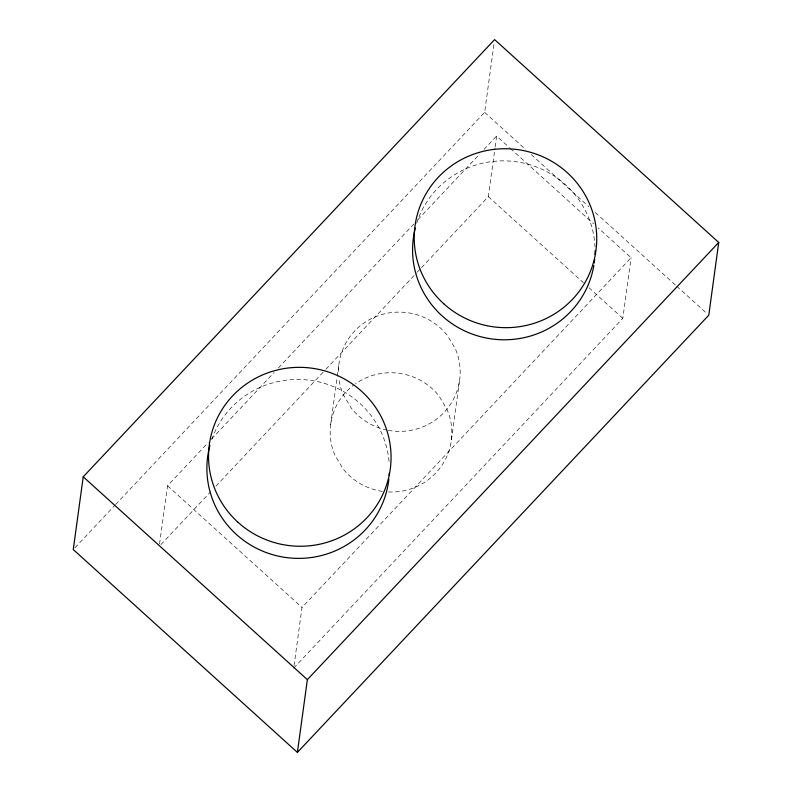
<?xml version="1.0" encoding="UTF-8"?>
<svg xmlns="http://www.w3.org/2000/svg" width="792" height="792" viewBox="0 0 792 792"><rect width="100%" height="100%" fill="white"/><g stroke="black" fill="none" stroke-linecap="round" stroke-linejoin="round"><path stroke-width="0.59" stroke-dasharray="3.96 2.97" d="M159.558 543.975L167.538 485.773L208.148 442.619M294.04 665.686L302.009 607.484L631.105 257.727L598.178 227.918M330.63 424.789L337.105 377.507M337.273 376.289L338.936 364.162M115.592 504.563L484.635 112.355L494.267 42.026M451.41 439.956L459.707 379.328M421.493 267.676L488.327 196.644L494.97 148.144M495.139 146.926L496.633 136.016L509.434 147.609M293.713 668.111L622.809 318.354L631.105 257.727M74.963 547.747L114.741 505.464M211.523 439.015L274.131 372.488M278.358 367.983L413.721 224.126M417.948 219.631L479.714 153.995M483.942 149.5L496.633 136.016M160.925 544.599L210.84 491.555M215.909 486.159L325.047 370.171M325.888 369.27L416.414 273.062M417.265 272.171L420.641 268.567M484.635 112.355L525.799 149.609M531.293 154.579L588.921 206.742M595.327 212.533L675.833 285.397M676.744 286.229L706.939 313.553M510.355 148.431L593.604 223.78M488.327 196.644L583.466 282.754M588.961 287.714L622.809 318.354M167.538 485.773L302.009 607.484M416.671 223.294A91.298 89.427 7.8 0 1 515.582 161.667A91.298 89.427 7.8 0 1 595 246.985M211.771 439.55A91.298 89.427 7.8 0 1 309.296 380.19A91.298 89.427 7.8 0 1 389.08 461.914M388.308 430.343A60.865 59.618 7.8 0 0 446.797 409.306A60.865 59.618 7.8 0 0 455.321 348.737L447.252 335.283A60.865 59.618 7.8 0 0 378.378 315.642A60.865 59.618 7.8 0 0 338.53 373.765M387.1 430.115A60.865 59.618 7.8 0 1 351.391 408.217L343.322 394.762A60.865 59.618 7.8 0 1 339.075 379.734M388.486 491.951A60.865 59.618 7.8 0 0 447.015 409.365L438.956 395.901A60.865 59.618 7.8 0 0 355.499 383.764M382.417 491.377A60.865 59.618 7.8 0 1 343.084 468.844L335.016 455.39A60.865 59.618 7.8 0 1 353.549 385.179"/><path stroke-width="1.19" d="M83.229 476.794L73.27 549.549L297.396 752.4L708.771 315.206L718.73 242.451L494.604 39.6L83.229 476.794L307.365 679.645L297.396 752.4M307.365 679.645L718.73 242.451M593.861 265.429A91.298 89.427 7.8 0 1 485.229 337.808A91.298 89.427 7.8 0 1 415.315 228.037M595.089 250.658A91.298 89.427 7.8 0 1 595.02 254.361M594.673 259.301A91.298 89.427 7.8 0 1 594.238 262.993M388.862 479.13A91.298 89.427 7.8 0 1 281.407 556.776A91.298 89.427 7.8 0 1 209.949 445.45M389.327 472.953A91.298 89.427 7.8 0 1 389.199 475.428M443.777 303.781A91.298 89.427 7.8 0 0 594.574 258.113A91.298 89.427 7.8 0 0 478.111 152.708A91.298 89.427 7.8 0 0 443.777 303.781M238.095 522.373A91.298 89.427 7.8 0 0 388.882 476.715A91.298 89.427 7.8 0 0 272.418 371.309A91.298 89.427 7.8 0 0 238.095 522.373"/></g></svg>
